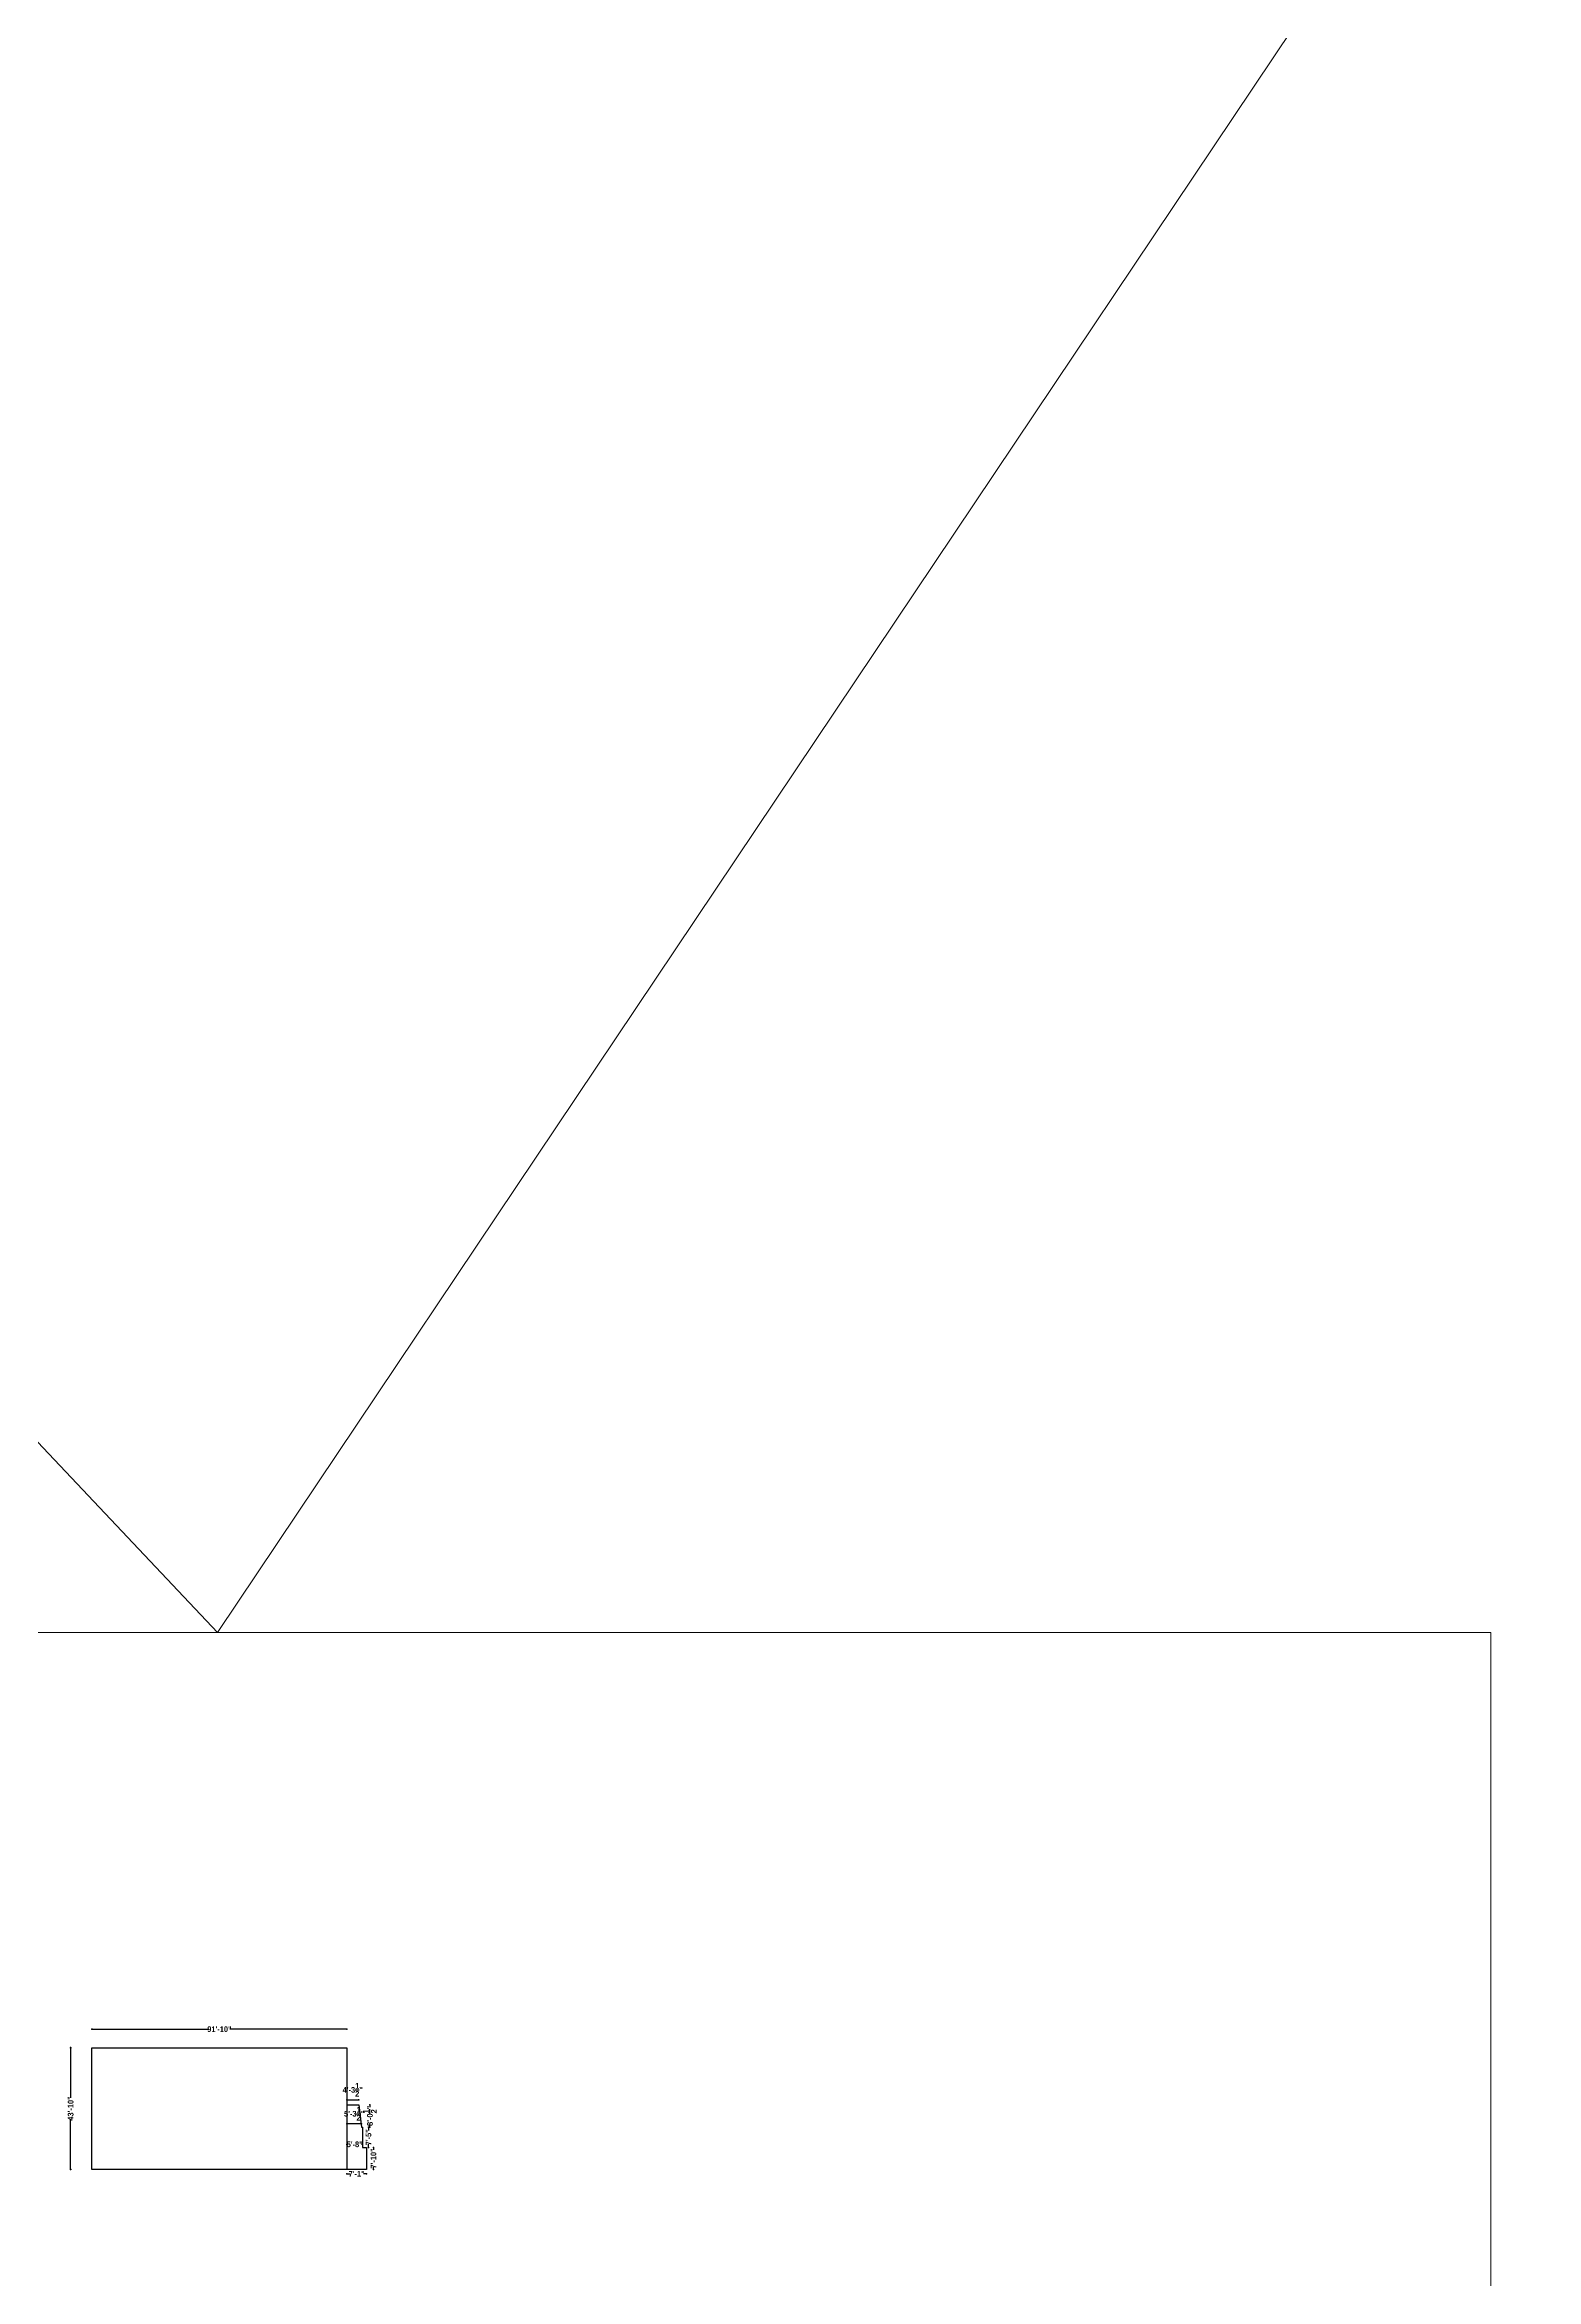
# Model space of a CAD drawing. Header units: inches. Extents: x 64086 to 138972, y -13497 to 16809.
# Drawn here: x 69773 to 76223, y -5177 to 4483 of the extents above; entities that cross this region are included whole.
import ezdxf

# ---------------------------------------------------------------- set-up
doc = ezdxf.new("R2010")
doc.units = ezdxf.units.IN
doc.header["$LTSCALE"] = 0.5
doc.header["$MEASUREMENT"] = 0
doc.header["$PDMODE"] = 2
for name, color, linetype, lineweight in [('DIM', 5, 'Continuous', 13), ('TEXT-IN', 7, 'Continuous', 15), ('WALL', 7, 'Continuous', 30)]:
    doc.layers.add(name, color=color, linetype=linetype, lineweight=lineweight)
doc.styles.get("Standard").update_dxf_attribs({"font": 'ARIALNB.TTF'})
doc.dimstyles.new('Column Dim', dxfattribs={"dimtxt": 9, "dimasz": 1.5, "dimexe": 13.25, "dimexo": 11, "dimgap": 1, "dimtad": 0, "dimdec": 1, "dimzin": 0, "dimdsep": 46, "dimlunit": 4, "dimtxsty": 'Standard', "dimblk": 'DIM', "dimcen": 0, "dimse1": 1, "dimse2": 1, "dimclrd": 5, "dimclre": 5, "dimclrt": 7, "dimadec": 0, "dimazin": 0, "dimtfac": 1, "dimtdec": 1, "dimtofl": 0, "dimtmove": 2, "dimatfit": 3, "dimldrblk": 'DIM', "dimfxl": 1, "dimtolj": 1, "dimtzin": 0, "dimarcsym": 0})

# ---------------------------------------------------------------- blocks, each defined once
blk = doc.blocks.new('DIM')
at = {"layer": 'DIM'}
for q in [(-2, 0), (0, 2), (0, -2), (2, 0)]:
    blk.add_line((0, 0), q, dxfattribs=at)
blk.add_circle((0, 0), 1, dxfattribs=at)
blk = doc.blocks.new('*D643')
at = {"layer": 'Defpoints', "color": 0, "lineweight": 30, "ltscale": 15, "transparency": 16777216}
for p in [(71079.1, -4095.9), (69977.3, -4175.7), (71079.1, -4175.7)]:
    blk.add_point(p, dxfattribs=at)
at = {"layer": 'WALL', "color": 5, "lineweight": -2, "ltscale": 15, "transparency": 16777216}
for p, q in [((69978.8, -4095.9), (70482.4, -4095.9)), ((71077.6, -4095.9), (70573.9, -4095.9))]:
    blk.add_line(p, q, dxfattribs=at)
at = {"layer": 'WALL', "color": 5, "lineweight": -2, "ltscale": 15, "transparency": 16777216, "xscale": 1.5, "yscale": 1.5, "zscale": 1.5, "rotation": 180}
blk.add_blockref('DIM', (69977.3, -4095.9), dxfattribs=at)
at = {"layer": 'WALL', "color": 5, "lineweight": -2, "ltscale": 15, "transparency": 16777216, "xscale": 1.5, "yscale": 1.5, "zscale": 1.5}
blk.add_blockref('DIM', (71079.1, -4095.9), dxfattribs=at)
at = {"layer": 'WALL', "color": 7, "lineweight": 30, "ltscale": 15, "transparency": 16777216, "insert": (70528.2, -4095.9), "char_height": 24.5, "attachment_point": 5}
blk.add_mtext('\\A1;91\'-10"', dxfattribs=at)
blk = doc.blocks.new('*D644')
at = {"layer": 'Defpoints', "color": 0, "lineweight": 30, "ltscale": 15, "transparency": 16777216}
for p in [(69977.3, -4175.7), (69885, -4701.7), (69977.3, -4701.7)]:
    blk.add_point(p, dxfattribs=at)
at = {"layer": 'WALL', "color": 5, "lineweight": -2, "ltscale": 15, "transparency": 16777216}
for p, q in [((69885, -4177.2), (69885, -4392.8)), ((69885, -4700.2), (69885, -4484.6))]:
    blk.add_line(p, q, dxfattribs=at)
at = {"layer": 'WALL', "color": 5, "lineweight": -2, "ltscale": 15, "transparency": 16777216, "xscale": 1.5, "yscale": 1.5, "zscale": 1.5}
for p, rotation in [((69885, -4175.7), 90), ((69885, -4701.7), 270)]:
    blk.add_blockref('DIM', p, dxfattribs=dict(at, rotation=rotation))
at = {"layer": 'WALL', "color": 7, "lineweight": 30, "ltscale": 15, "transparency": 16777216, "insert": (69885, -4438.7), "char_height": 24.5, "attachment_point": 5, "rotation": 90}
blk.add_mtext('\\A1;43\'-10"', dxfattribs=at)
blk = doc.blocks.new('*D645')
at = {"layer": 'Defpoints', "color": 0, "lineweight": 30, "ltscale": 15, "transparency": 16777216}
for p in [(71079.1, -4701.7), (71164.3, -4701.7), (71164.3, -4720.9)]:
    blk.add_point(p, dxfattribs=at)
at = {"layer": 'WALL', "color": 5, "lineweight": -2, "ltscale": 15, "transparency": 16777216}
for p, q in [((71080.6, -4720.9), (71091.7, -4720.9)), ((71162.8, -4720.9), (71151.7, -4720.9))]:
    blk.add_line(p, q, dxfattribs=at)
at = {"layer": 'WALL', "color": 5, "lineweight": -2, "ltscale": 15, "transparency": 16777216, "xscale": 1.5, "yscale": 1.5, "zscale": 1.5, "rotation": 180}
blk.add_blockref('DIM', (71079.1, -4720.9), dxfattribs=at)
at = {"layer": 'WALL', "color": 5, "lineweight": -2, "ltscale": 15, "transparency": 16777216, "xscale": 1.5, "yscale": 1.5, "zscale": 1.5}
blk.add_blockref('DIM', (71164.3, -4720.9), dxfattribs=at)
at = {"layer": 'WALL', "color": 7, "lineweight": 30, "ltscale": 15, "transparency": 16777216, "insert": (71121.7, -4720.9), "char_height": 24.5, "attachment_point": 5}
blk.add_mtext('\\A1;7\'-1"', dxfattribs=at)
blk = doc.blocks.new('*D646')
at = {"layer": 'Defpoints', "color": 0, "lineweight": 30, "ltscale": 15, "transparency": 16777216}
for p in [(71164.3, -4607.5), (71164.3, -4701.7), (71194.4, -4701.7)]:
    blk.add_point(p, dxfattribs=at)
at = {"layer": 'WALL', "color": 5, "lineweight": -2, "ltscale": 15, "transparency": 16777216}
for p, q in [((71194.4, -4609), (71194.4, -4616.8)), ((71194.4, -4700.2), (71194.4, -4692.4))]:
    blk.add_line(p, q, dxfattribs=at)
at = {"layer": 'WALL', "color": 5, "lineweight": -2, "ltscale": 15, "transparency": 16777216, "xscale": 1.5, "yscale": 1.5, "zscale": 1.5}
for p, rotation in [((71194.4, -4607.5), 90), ((71194.4, -4701.7), 270)]:
    blk.add_blockref('DIM', p, dxfattribs=dict(at, rotation=rotation))
at = {"layer": 'WALL', "color": 7, "lineweight": 30, "ltscale": 15, "transparency": 16777216, "insert": (71194.4, -4654.6), "char_height": 24.5, "attachment_point": 5, "rotation": 90}
blk.add_mtext('\\A1;7\'-10"', dxfattribs=at)
blk = doc.blocks.new('*D647')
at = {"layer": 'Defpoints', "color": 0, "lineweight": 30, "ltscale": 15, "transparency": 16777216}
for p in [(71079.1, -4593.6), (71079.1, -4593.6), (71147.2, -4593.6)]:
    blk.add_point(p, dxfattribs=at)
at = {"layer": 'WALL', "color": 5, "lineweight": -2, "ltscale": 15, "transparency": 16777216}
for p, q in [((71080.6, -4593.6), (71083.2, -4593.6)), ((71145.7, -4593.6), (71143.1, -4593.6))]:
    blk.add_line(p, q, dxfattribs=at)
at = {"layer": 'WALL', "color": 5, "lineweight": -2, "ltscale": 15, "transparency": 16777216, "xscale": 1.5, "yscale": 1.5, "zscale": 1.5, "rotation": 180}
blk.add_blockref('DIM', (71079.1, -4593.6), dxfattribs=at)
at = {"layer": 'WALL', "color": 5, "lineweight": -2, "ltscale": 15, "transparency": 16777216, "xscale": 1.5, "yscale": 1.5, "zscale": 1.5}
blk.add_blockref('DIM', (71147.2, -4593.6), dxfattribs=at)
at = {"layer": 'WALL', "color": 7, "lineweight": 30, "ltscale": 15, "transparency": 16777216, "insert": (71113.2, -4593.6), "char_height": 24.5, "attachment_point": 5}
blk.add_mtext('\\A1;5\'-8"', dxfattribs=at)
blk = doc.blocks.new('*D648')
at = {"layer": 'Defpoints', "color": 0, "lineweight": 30, "ltscale": 15, "transparency": 16777216}
for p in [(71147.3, -4518.7), (71147.3, -4607.5), (71172.9, -4607.5)]:
    blk.add_point(p, dxfattribs=at)
at = {"layer": 'WALL', "color": 5, "lineweight": -2, "ltscale": 15, "transparency": 16777216}
for p, q in [((71172.9, -4520.2), (71172.9, -4533.1)), ((71172.9, -4606), (71172.9, -4593.1))]:
    blk.add_line(p, q, dxfattribs=at)
at = {"layer": 'WALL', "color": 5, "lineweight": -2, "ltscale": 15, "transparency": 16777216, "xscale": 1.5, "yscale": 1.5, "zscale": 1.5}
for p, rotation in [((71172.9, -4518.7), 90), ((71172.9, -4607.5), 270)]:
    blk.add_blockref('DIM', p, dxfattribs=dict(at, rotation=rotation))
at = {"layer": 'WALL', "color": 7, "lineweight": 30, "ltscale": 15, "transparency": 16777216, "insert": (71172.9, -4563.1), "char_height": 24.5, "attachment_point": 5, "rotation": 90}
blk.add_mtext('\\A1;7\'-5"', dxfattribs=at)
blk = doc.blocks.new('*D649')
at = {"layer": 'Defpoints', "color": 0, "lineweight": 30, "ltscale": 15, "transparency": 16777216}
for p in [(71079.1, -4504.9), (71079.1, -4518.7), (71142.5, -4518.7)]:
    blk.add_point(p, dxfattribs=at)
at = {"layer": 'WALL', "color": 5, "lineweight": -2, "ltscale": 15, "transparency": 16777216}
blk.add_line((71141, -4504.9), (71080.6, -4504.9), dxfattribs=at)
at = {"layer": 'WALL', "color": 5, "lineweight": -2, "ltscale": 15, "transparency": 16777216, "xscale": 1.5, "yscale": 1.5, "zscale": 1.5, "rotation": 180}
blk.add_blockref('DIM', (71079.1, -4504.9), dxfattribs=at)
at = {"layer": 'WALL', "color": 5, "lineweight": -2, "ltscale": 15, "transparency": 16777216, "xscale": 1.5, "yscale": 1.5, "zscale": 1.5}
blk.add_blockref('DIM', (71142.5, -4504.9), dxfattribs=at)
at = {"layer": 'WALL', "color": 7, "lineweight": 30, "ltscale": 15, "transparency": 16777216, "insert": (71110.8, -4461.3), "char_height": 24.5, "attachment_point": 5}
blk.add_mtext('\\A1;5\'-3{\\H1x;\\S1/2;}"', dxfattribs=at)
blk = doc.blocks.new('*D650')
at = {"layer": 'Defpoints', "color": 0, "lineweight": 30, "ltscale": 15, "transparency": 16777216}
for p in [(71079.1, -4422.2), (71130.4, -4401.7), (71130.4, -4422.2)]:
    blk.add_point(p, dxfattribs=at)
at = {"layer": 'WALL', "color": 5, "lineweight": -2, "ltscale": 15, "transparency": 16777216}
blk.add_line((71080.6, -4401.7), (71128.9, -4401.7), dxfattribs=at)
at = {"layer": 'WALL', "color": 5, "lineweight": -2, "ltscale": 15, "transparency": 16777216, "xscale": 1.5, "yscale": 1.5, "zscale": 1.5, "rotation": 180}
blk.add_blockref('DIM', (71079.1, -4401.7), dxfattribs=at)
at = {"layer": 'WALL', "color": 5, "lineweight": -2, "ltscale": 15, "transparency": 16777216, "xscale": 1.5, "yscale": 1.5, "zscale": 1.5}
blk.add_blockref('DIM', (71130.4, -4401.7), dxfattribs=at)
at = {"layer": 'WALL', "color": 7, "lineweight": 30, "ltscale": 15, "transparency": 16777216, "insert": (71104.8, -4358.1), "char_height": 24.5, "attachment_point": 5}
blk.add_mtext('\\A1;4\'-3{\\H1x;\\S1/2;}"', dxfattribs=at)
blk = doc.blocks.new('*D651')
at = {"layer": 'Defpoints', "color": 0, "lineweight": 30, "ltscale": 15, "transparency": 16777216}
for p in [(71130.4, -4422.2), (71142.5, -4518.7), (71179.1, -4518.7)]:
    blk.add_point(p, dxfattribs=at)
at = {"layer": 'WALL', "color": 5, "lineweight": -2, "ltscale": 15, "transparency": 16777216}
for p, q in [((71179.1, -4423.7), (71179.1, -4433)), ((71179.1, -4517.2), (71179.1, -4507.9))]:
    blk.add_line(p, q, dxfattribs=at)
at = {"layer": 'WALL', "color": 5, "lineweight": -2, "ltscale": 15, "transparency": 16777216, "xscale": 1.5, "yscale": 1.5, "zscale": 1.5}
for p, rotation in [((71179.1, -4422.2), 90), ((71179.1, -4518.7), 270)]:
    blk.add_blockref('DIM', p, dxfattribs=dict(at, rotation=rotation))
at = {"layer": 'WALL', "color": 7, "lineweight": 30, "ltscale": 15, "transparency": 16777216, "insert": (71179.1, -4470.4), "char_height": 24.5, "attachment_point": 5, "rotation": 90}
blk.add_mtext('\\A1;8\'-0{\\H1x;\\S1/2;}"', dxfattribs=at)

msp = doc.modelspace()

# ---------------------------------------------------------------- linework, layer by layer
at = {"layer": 'TEXT-IN', "ltscale": 15}
for p, q in [((70519.33, -2380.24), (83389.19, 16808.96)), ((64303.06, 4196.88), (70519.33, -2380.24))]:
    msp.add_line(p, q, dxfattribs=at)
msp.add_lwpolyline([(64086.3, -2380.24), (76025.98, -2380.24), (76025.98, -10931.57), (64086.3, -10931.57)], close=True, dxfattribs=at)
at = {"layer": 'WALL', "lineweight": 30, "ltscale": 15}
msp.add_line((71079.08, -4422.17), (71079.08, -4701.71), dxfattribs=at)
msp.add_lwpolyline([(69977.28, -4175.68), (71079.08, -4175.68), (71079.08, -4422.17), (71130.44, -4422.17), (71142.5, -4518.69), (71147.3, -4518.71), (71147.22, -4607.5), (71164.28, -4607.5), (71164.28, -4701.71), (69977.28, -4701.71), (69977.28, -4175.68)], dxfattribs=at)

# ---------------------------------------------------------------- dimensions: what is measured, and where the dimension line sits
for base, p1, p2, picture, middle in [((71079.08, -4095.87), (69977.28, -4175.68), (71079.08, -4175.68), '*D643', (70528.18, -4095.87)), ((71130.44, -4401.73), (71079.08, -4422.17), (71130.44, -4422.17), '*D650', (71104.76, -4358.1)), ((71079.08, -4504.94), (71142.5, -4518.69), (71079.08, -4518.69), '*D649', (71110.79, -4461.32)), ((71079.08, -4593.58), (71147.22, -4593.58), (71079.08, -4593.58), '*D647', (71113.15, -4593.58)), ((71164.28, -4720.9), (71079.08, -4701.71), (71164.28, -4701.71), '*D645', (71121.68, -4720.9))]:
    dim = msp.add_linear_dim(base=base, p1=p1, p2=p2, dimstyle='Column Dim', override={"dimtxt": 24.5, "dimfxl": 4}, dxfattribs=at)
    dim.commit()
    dim.dimension.update_dxf_attribs({"geometry": picture, "text_midpoint": middle})
for base, p1, p2, picture, middle in [((69884.96, -4701.71), (69977.28, -4175.68), (69977.28, -4701.71), '*D644', (69884.96, -4438.7)), ((71179.13, -4518.69), (71130.44, -4422.17), (71142.5, -4518.69), '*D651', (71179.13, -4470.43)), ((71172.92, -4607.5), (71147.3, -4518.71), (71147.3, -4607.5), '*D648', (71172.92, -4563.11)), ((71194.44, -4701.71), (71164.28, -4607.5), (71164.28, -4701.71), '*D646', (71194.44, -4654.61))]:
    dim = msp.add_linear_dim(base=base, p1=p1, p2=p2, angle=90, dimstyle='Column Dim', override={"dimtxt": 24.5, "dimfxl": 4}, dxfattribs=at)
    dim.commit()
    dim.dimension.update_dxf_attribs({"geometry": picture, "text_midpoint": middle})

doc.saveas('drawing.dxf')
